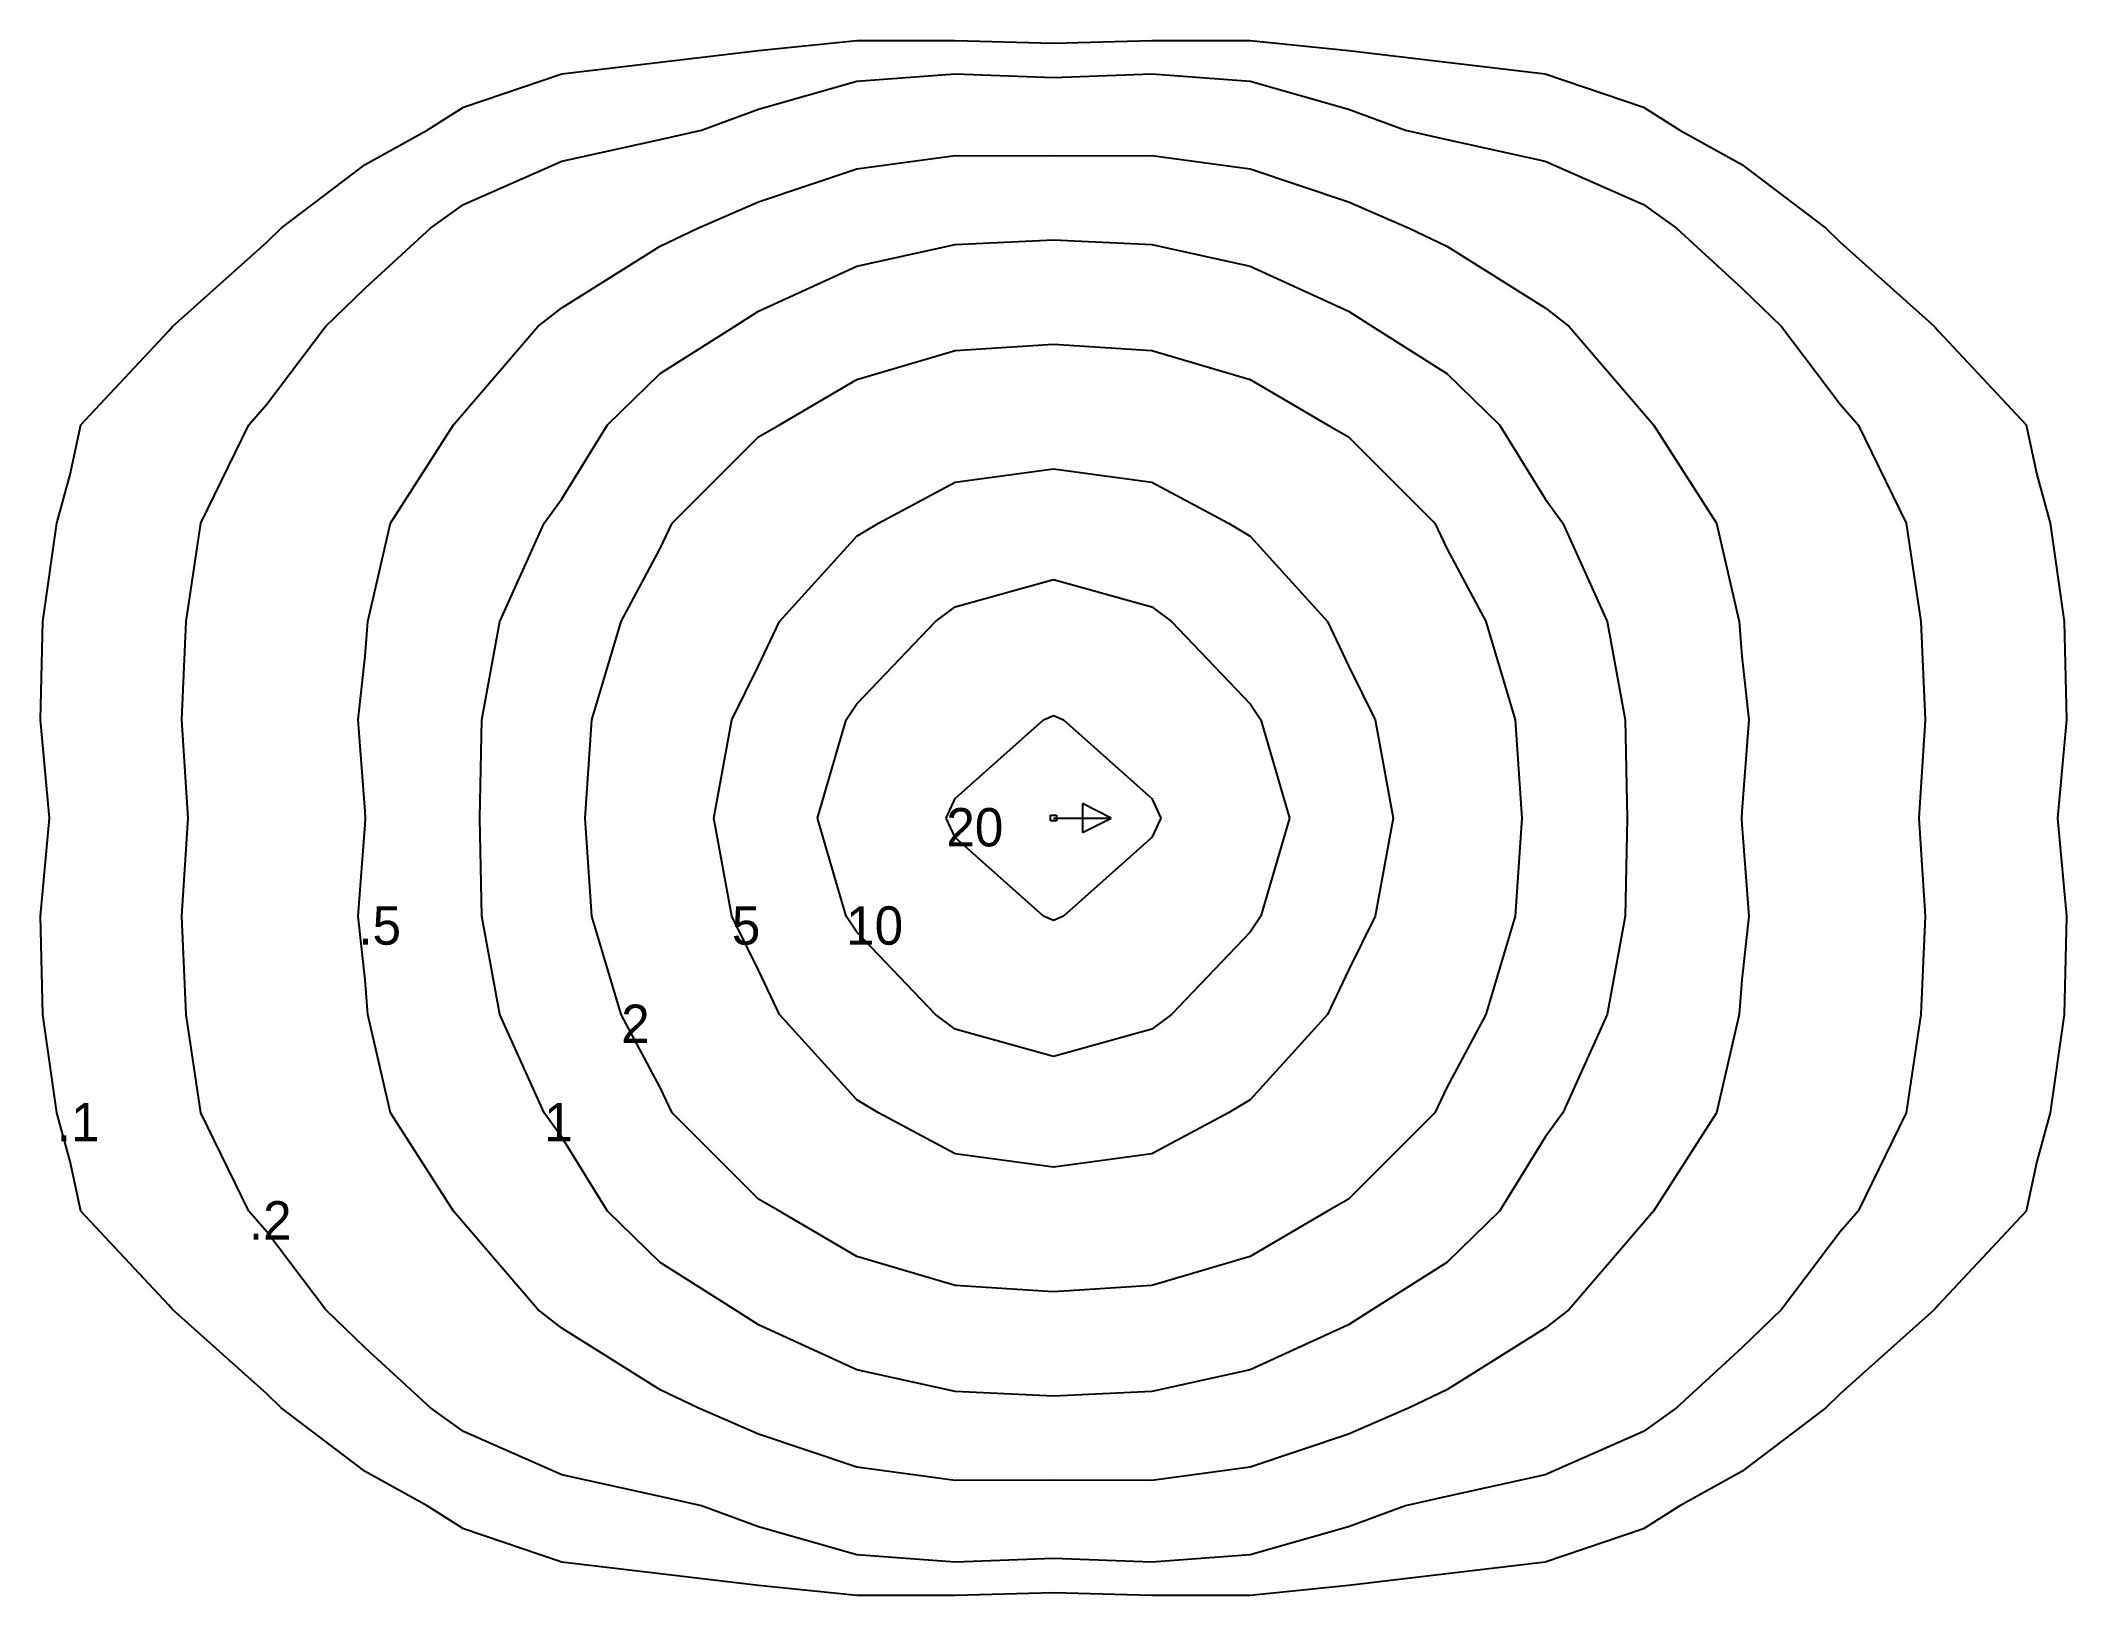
# Model space of a CAD drawing. Extents: x -35.1 to 35.1, y -27 to 27.
import ezdxf

# ---------------------------------------------------------------- set-up
doc = ezdxf.new("R2010")
doc.units = 0
doc.layers.add('TemplateLayer', color=7, linetype='CONTINUOUS')

# ---------------------------------------------------------------- blocks, each defined once
blk = doc.blocks.new('Template')
at = {"layer": 'TemplateLayer', "color": 7, "linetype": 'CONTINUOUS'}
for p, q in [((-10.227, 26.621), (-6.818, 26.964)), ((-6.818, 26.964), (-3.409, 26.969)), ((-3.409, 26.969), (0, 26.874)), ((0, 26.874), (3.409, 26.969)), ((3.409, 26.969), (6.818, 26.964)), ((6.818, 26.964), (10.227, 26.621)), ((-17.045, 25.807), (-13.636, 26.213)), ((-13.636, 26.213), (-10.227, 26.621)), ((10.227, 26.621), (13.636, 26.213)), ((13.636, 26.213), (17.045, 25.807)), ((-20.455, 24.651), (-17.045, 25.807)), ((17.045, 25.807), (20.455, 24.651)), ((-21.715, 23.864), (-20.455, 24.651)), ((20.455, 24.651), (21.715, 23.864)), ((-23.864, 22.666), (-21.715, 23.864)), ((21.715, 23.864), (23.864, 22.666)), ((-26.771, 20.455), (-23.864, 22.666)), ((23.864, 22.666), (26.771, 20.455)), ((-27.273, 19.973), (-26.771, 20.455)), ((26.771, 20.455), (27.273, 19.973)), ((-30.549, 17.045), (-27.273, 19.973)), ((27.273, 19.973), (30.549, 17.045)), ((-33.721, 13.636), (-30.682, 16.884)), ((-30.682, 16.884), (-30.549, 17.045)), ((30.549, 17.045), (30.682, 16.884)), ((30.682, 16.884), (33.721, 13.636)), ((-34.091, 11.914), (-33.721, 13.636)), ((33.721, 13.636), (34.091, 11.914)), ((-34.557, 10.227), (-34.091, 11.914)), ((34.091, 11.914), (34.557, 10.227)), ((-35.043, 6.818), (-34.557, 10.227)), ((34.557, 10.227), (35.043, 6.818)), ((-35.119, 3.409), (-35.043, 6.818)), ((35.043, 6.818), (35.119, 3.409)), ((-34.809, 0), (-35.119, 3.409)), ((35.119, 3.409), (34.809, 0)), ((-35.119, -3.409), (-34.809, 0)), ((34.809, 0), (35.119, -3.409)), ((-35.043, -6.818), (-35.119, -3.409)), ((35.119, -3.409), (35.043, -6.818)), ((-34.557, -10.227), (-35.043, -6.818)), ((35.043, -6.818), (34.557, -10.227)), ((-34.091, -11.914), (-34.557, -10.227)), ((34.557, -10.227), (34.091, -11.914)), ((-33.721, -13.636), (-34.091, -11.914)), ((34.091, -11.914), (33.721, -13.636)), ((-30.682, -16.884), (-33.721, -13.636)), ((33.721, -13.636), (30.682, -16.884)), ((-30.549, -17.045), (-30.682, -16.884)), ((-27.273, -19.973), (-30.549, -17.045)), ((30.549, -17.045), (27.273, -19.973)), ((30.682, -16.884), (30.549, -17.045)), ((-26.771, -20.455), (-27.273, -19.973)), ((27.273, -19.973), (26.771, -20.455)), ((-23.864, -22.666), (-26.771, -20.455)), ((26.771, -20.455), (23.864, -22.666)), ((-21.715, -23.864), (-23.864, -22.666)), ((23.864, -22.666), (21.715, -23.864)), ((-20.455, -24.651), (-21.715, -23.864)), ((21.715, -23.864), (20.455, -24.651)), ((-17.045, -25.807), (-20.455, -24.651)), ((20.455, -24.651), (17.045, -25.807)), ((-13.636, -26.213), (-17.045, -25.807)), ((17.045, -25.807), (13.636, -26.213)), ((-10.227, -26.621), (-13.636, -26.213)), ((-6.818, -26.964), (-10.227, -26.621)), ((10.227, -26.621), (6.818, -26.964)), ((13.636, -26.213), (10.227, -26.621)), ((-3.409, -26.969), (-6.818, -26.964)), ((0, -26.874), (-3.409, -26.969)), ((3.409, -26.969), (0, -26.874)), ((6.818, -26.964), (3.409, -26.969))]:
    blk.add_line(p, q, dxfattribs=at)
at = {"layer": 'TemplateLayer', "color": 1, "linetype": 'CONTINUOUS'}
for p, q in [((-10.227, 24.583), (-6.818, 25.561)), ((-6.818, 25.561), (-3.409, 25.808)), ((-3.409, 25.808), (0, 25.691)), ((0, 25.691), (3.409, 25.808)), ((3.409, 25.808), (6.818, 25.561)), ((6.818, 25.561), (10.227, 24.583)), ((-12.207, 23.864), (-10.227, 24.583)), ((10.227, 24.583), (12.207, 23.864)), ((-17.045, 22.787), (-13.636, 23.536)), ((-13.636, 23.536), (-12.207, 23.864)), ((12.207, 23.864), (13.636, 23.536)), ((13.636, 23.536), (17.045, 22.787)), ((-20.455, 21.276), (-17.045, 22.787)), ((17.045, 22.787), (20.455, 21.276)), ((-21.604, 20.455), (-20.455, 21.276)), ((20.455, 21.276), (21.604, 20.455)), ((-23.864, 18.379), (-21.604, 20.455)), ((21.604, 20.455), (23.864, 18.379)), ((-25.235, 17.045), (-23.864, 18.379)), ((23.864, 18.379), (25.235, 17.045)), ((-27.273, 14.349), (-25.235, 17.045)), ((25.235, 17.045), (27.273, 14.349)), ((-27.897, 13.636), (-27.273, 14.349)), ((27.273, 14.349), (27.897, 13.636)), ((-29.564, 10.227), (-27.897, 13.636)), ((27.897, 13.636), (29.564, 10.227)), ((-30.072, 6.818), (-29.564, 10.227)), ((29.564, 10.227), (30.072, 6.818)), ((-30.217, 3.409), (-30.072, 6.818)), ((30.072, 6.818), (30.217, 3.409)), ((-30.003, 0), (-30.217, 3.409)), ((30.217, 3.409), (30.003, 0)), ((-30.217, -3.409), (-30.003, 0)), ((30.003, 0), (30.217, -3.409)), ((-30.072, -6.818), (-30.217, -3.409)), ((30.217, -3.409), (30.072, -6.818)), ((-29.564, -10.227), (-30.072, -6.818)), ((30.072, -6.818), (29.564, -10.227)), ((-27.897, -13.636), (-29.564, -10.227)), ((29.564, -10.227), (27.897, -13.636)), ((-27.273, -14.349), (-27.897, -13.636)), ((27.897, -13.636), (27.273, -14.349)), ((-25.235, -17.045), (-27.273, -14.349)), ((27.273, -14.349), (25.235, -17.045)), ((-23.864, -18.379), (-25.235, -17.045)), ((25.235, -17.045), (23.864, -18.379)), ((-21.604, -20.455), (-23.864, -18.379)), ((23.864, -18.379), (21.604, -20.455)), ((-20.455, -21.276), (-21.604, -20.455)), ((21.604, -20.455), (20.455, -21.276)), ((-17.045, -22.787), (-20.455, -21.276)), ((20.455, -21.276), (17.045, -22.787)), ((-13.636, -23.536), (-17.045, -22.787)), ((17.045, -22.787), (13.636, -23.536)), ((-12.207, -23.864), (-13.636, -23.536)), ((-10.227, -24.583), (-12.207, -23.864)), ((12.207, -23.864), (10.227, -24.583)), ((13.636, -23.536), (12.207, -23.864)), ((-6.818, -25.561), (-10.227, -24.583)), ((10.227, -24.583), (6.818, -25.561)), ((-3.409, -25.808), (-6.818, -25.561)), ((0, -25.691), (-3.409, -25.808)), ((3.409, -25.808), (0, -25.691)), ((6.818, -25.561), (3.409, -25.808))]:
    blk.add_line(p, q, dxfattribs=at)
at = {"layer": 'TemplateLayer', "color": 3, "linetype": 'CONTINUOUS'}
for p, q in [((-10.227, 21.373), (-6.818, 22.512)), ((-6.818, 22.512), (-3.409, 22.984)), ((-3.409, 22.984), (0, 22.97)), ((0, 22.97), (3.409, 22.984)), ((3.409, 22.984), (6.818, 22.512)), ((6.818, 22.512), (10.227, 21.373)), ((-12.334, 20.455), (-10.227, 21.373)), ((10.227, 21.373), (12.334, 20.455)), ((-13.636, 19.831), (-12.334, 20.455)), ((12.334, 20.455), (13.636, 19.831)), ((-17.045, 17.693), (-13.636, 19.831)), ((13.636, 19.831), (17.045, 17.693)), ((-17.88, 17.045), (-17.045, 17.693)), ((17.045, 17.693), (17.88, 17.045)), ((-20.455, 14.038), (-17.88, 17.045)), ((17.88, 17.045), (20.455, 14.038)), ((-22.988, 10.227), (-20.806, 13.636)), ((-20.806, 13.636), (-20.455, 14.038)), ((20.455, 14.038), (20.806, 13.636)), ((20.806, 13.636), (22.988, 10.227)), ((-23.777, 6.818), (-22.988, 10.227)), ((22.988, 10.227), (23.777, 6.818)), ((-23.864, 5.615), (-23.777, 6.818)), ((23.777, 6.818), (23.864, 5.615)), ((-24.102, 3.409), (-23.864, 5.615)), ((23.864, 5.615), (24.102, 3.409)), ((-23.864, 0.223), (-24.102, 3.409)), ((24.102, 3.409), (23.864, 0.223)), ((-23.855, 0), (-23.864, 0.223)), ((-23.864, -0.223), (-23.855, 0)), ((23.864, 0.223), (23.855, 0)), ((23.855, 0), (23.864, -0.223)), ((-24.102, -3.409), (-23.864, -0.223)), ((23.864, -0.223), (24.102, -3.409)), ((-23.864, -5.615), (-24.102, -3.409)), ((24.102, -3.409), (23.864, -5.615)), ((-23.777, -6.818), (-23.864, -5.615)), ((23.864, -5.615), (23.777, -6.818)), ((-22.988, -10.227), (-23.777, -6.818)), ((23.777, -6.818), (22.988, -10.227)), ((-20.806, -13.636), (-22.988, -10.227)), ((22.988, -10.227), (20.806, -13.636)), ((-20.455, -14.038), (-20.806, -13.636)), ((-17.88, -17.045), (-20.455, -14.038)), ((20.455, -14.038), (17.88, -17.045)), ((20.806, -13.636), (20.455, -14.038)), ((-17.045, -17.693), (-17.88, -17.045)), ((17.88, -17.045), (17.045, -17.693)), ((-13.636, -19.831), (-17.045, -17.693)), ((17.045, -17.693), (13.636, -19.831)), ((-12.334, -20.455), (-13.636, -19.831)), ((13.636, -19.831), (12.334, -20.455)), ((-10.227, -21.373), (-12.334, -20.455)), ((12.334, -20.455), (10.227, -21.373)), ((-6.818, -22.512), (-10.227, -21.373)), ((10.227, -21.373), (6.818, -22.512)), ((-3.409, -22.984), (-6.818, -22.512)), ((0, -22.97), (-3.409, -22.984)), ((3.409, -22.984), (0, -22.97)), ((6.818, -22.512), (3.409, -22.984))]:
    blk.add_line(p, q, dxfattribs=at)
at = {"layer": 'TemplateLayer', "color": 5, "linetype": 'CONTINUOUS'}
for p, q in [((-6.818, 19.138), (-3.409, 19.887)), ((-3.409, 19.887), (0, 20.054)), ((0, 20.054), (3.409, 19.887)), ((3.409, 19.887), (6.818, 19.138)), ((-10.227, 17.579), (-6.818, 19.138)), ((6.818, 19.138), (10.227, 17.579)), ((-11.061, 17.045), (-10.227, 17.579)), ((10.227, 17.579), (11.061, 17.045)), ((-13.636, 15.415), (-11.061, 17.045)), ((11.061, 17.045), (13.636, 15.415)), ((-15.467, 13.636), (-13.636, 15.415)), ((13.636, 15.415), (15.467, 13.636)), ((-17.045, 11.069), (-15.467, 13.636)), ((15.467, 13.636), (17.045, 11.069)), ((-17.658, 10.227), (-17.045, 11.069)), ((17.045, 11.069), (17.658, 10.227)), ((-19.201, 6.818), (-17.658, 10.227)), ((17.658, 10.227), (19.201, 6.818)), ((-19.823, 3.409), (-19.201, 6.818)), ((19.201, 6.818), (19.823, 3.409)), ((-19.887, 0), (-19.823, 3.409)), ((19.823, 3.409), (19.887, 0)), ((-19.823, -3.409), (-19.887, 0)), ((19.887, 0), (19.823, -3.409)), ((-19.201, -6.818), (-19.823, -3.409)), ((19.823, -3.409), (19.201, -6.818)), ((-17.658, -10.227), (-19.201, -6.818)), ((19.201, -6.818), (17.658, -10.227)), ((-17.045, -11.069), (-17.658, -10.227)), ((17.658, -10.227), (17.045, -11.069)), ((-15.467, -13.636), (-17.045, -11.069)), ((17.045, -11.069), (15.467, -13.636)), ((-13.636, -15.415), (-15.467, -13.636)), ((15.467, -13.636), (13.636, -15.415)), ((-11.061, -17.045), (-13.636, -15.415)), ((13.636, -15.415), (11.061, -17.045)), ((-10.227, -17.579), (-11.061, -17.045)), ((11.061, -17.045), (10.227, -17.579)), ((-6.818, -19.138), (-10.227, -17.579)), ((10.227, -17.579), (6.818, -19.138)), ((-3.409, -19.887), (-6.818, -19.138)), ((6.818, -19.138), (3.409, -19.887)), ((0, -20.054), (-3.409, -19.887)), ((3.409, -19.887), (0, -20.054))]:
    blk.add_line(p, q, dxfattribs=at)
at = {"layer": 'TemplateLayer', "color": 6, "linetype": 'CONTINUOUS'}
for p, q in [((-6.818, 15.207), (-3.409, 16.212)), ((-3.409, 16.212), (0, 16.433)), ((0, 16.433), (3.409, 16.212)), ((3.409, 16.212), (6.818, 15.207)), ((-9.502, 13.636), (-6.818, 15.207)), ((6.818, 15.207), (9.502, 13.636)), ((-10.227, 13.224), (-9.502, 13.636)), ((9.502, 13.636), (10.227, 13.224)), ((-13.216, 10.227), (-10.227, 13.224)), ((10.227, 13.224), (13.216, 10.227)), ((-13.636, 9.344), (-13.216, 10.227)), ((13.216, 10.227), (13.636, 9.344)), ((-14.989, 6.818), (-13.636, 9.344)), ((13.636, 9.344), (14.989, 6.818)), ((-16.002, 3.409), (-14.989, 6.818)), ((14.989, 6.818), (16.002, 3.409)), ((-16.241, 0), (-16.002, 3.409)), ((16.002, 3.409), (16.241, 0)), ((-16.002, -3.409), (-16.241, 0)), ((16.241, 0), (16.002, -3.409)), ((-14.989, -6.818), (-16.002, -3.409)), ((16.002, -3.409), (14.989, -6.818)), ((-13.636, -9.344), (-14.989, -6.818)), ((14.989, -6.818), (13.636, -9.344)), ((-13.216, -10.227), (-13.636, -9.344)), ((13.636, -9.344), (13.216, -10.227)), ((-10.227, -13.224), (-13.216, -10.227)), ((13.216, -10.227), (10.227, -13.224)), ((-9.502, -13.636), (-10.227, -13.224)), ((10.227, -13.224), (9.502, -13.636)), ((-6.818, -15.207), (-9.502, -13.636)), ((9.502, -13.636), (6.818, -15.207)), ((-3.409, -16.212), (-6.818, -15.207)), ((6.818, -15.207), (3.409, -16.212)), ((0, -16.433), (-3.409, -16.212)), ((3.409, -16.212), (0, -16.433))]:
    blk.add_line(p, q, dxfattribs=at)
at = {"layer": 'TemplateLayer', "color": 214, "linetype": 'CONTINUOUS'}
for p, q in [((-3.409, 11.645), (0, 12.107)), ((0, 12.107), (3.409, 11.645)), ((-6.066, 10.227), (-3.409, 11.645)), ((3.409, 11.645), (6.066, 10.227)), ((-6.818, 9.778), (-6.066, 10.227)), ((6.066, 10.227), (6.818, 9.778)), ((-9.504, 6.818), (-6.818, 9.778)), ((6.818, 9.778), (9.504, 6.818)), ((-10.227, 5.274), (-9.504, 6.818)), ((9.504, 6.818), (10.227, 5.274)), ((-11.153, 3.409), (-10.227, 5.274)), ((10.227, 5.274), (11.153, 3.409)), ((-11.772, 0), (-11.153, 3.409)), ((11.153, 3.409), (11.772, 0)), ((-11.153, -3.409), (-11.772, 0)), ((11.772, 0), (11.153, -3.409)), ((-10.227, -5.274), (-11.153, -3.409)), ((11.153, -3.409), (10.227, -5.274)), ((-9.504, -6.818), (-10.227, -5.274)), ((10.227, -5.274), (9.504, -6.818)), ((-6.818, -9.778), (-9.504, -6.818)), ((9.504, -6.818), (6.818, -9.778)), ((-6.066, -10.227), (-6.818, -9.778)), ((6.818, -9.778), (6.066, -10.227)), ((-3.409, -11.645), (-6.066, -10.227)), ((6.066, -10.227), (3.409, -11.645)), ((0, -12.107), (-3.409, -11.645)), ((3.409, -11.645), (0, -12.107))]:
    blk.add_line(p, q, dxfattribs=at)
at = {"layer": 'TemplateLayer', "color": 30, "linetype": 'CONTINUOUS'}
for p, q in [((-3.409, 7.33), (0, 8.27)), ((0, 8.27), (3.409, 7.33)), ((-4.087, 6.818), (-3.409, 7.33)), ((3.409, 7.33), (4.087, 6.818)), ((-6.818, 3.965), (-4.087, 6.818)), ((4.087, 6.818), (6.818, 3.965)), ((-7.19, 3.409), (-6.818, 3.965)), ((6.818, 3.965), (7.19, 3.409)), ((-8.184, 0), (-7.19, 3.409)), ((7.19, 3.409), (8.184, 0)), ((-7.19, -3.409), (-8.184, 0)), ((8.184, 0), (7.19, -3.409)), ((-6.818, -3.965), (-7.19, -3.409)), ((7.19, -3.409), (6.818, -3.965)), ((-4.087, -6.818), (-6.818, -3.965)), ((6.818, -3.965), (4.087, -6.818)), ((-3.409, -7.33), (-4.087, -6.818)), ((4.087, -6.818), (3.409, -7.33)), ((0, -8.27), (-3.409, -7.33)), ((3.409, -7.33), (0, -8.27))]:
    blk.add_line(p, q, dxfattribs=at)
at = {"layer": 'TemplateLayer', "color": 94, "linetype": 'CONTINUOUS'}
for p, q in [((-0.343, 3.409), (0, 3.555)), ((0, 3.555), (0.343, 3.409)), ((-3.409, 0.677), (-0.343, 3.409)), ((0.343, 3.409), (3.409, 0.677)), ((-3.717, 0), (-3.409, 0.677)), ((-3.409, -0.677), (-3.717, 0)), ((3.409, 0.677), (3.717, 0)), ((3.717, 0), (3.409, -0.677)), ((-0.343, -3.409), (-3.409, -0.677)), ((3.409, -0.677), (0.343, -3.409)), ((0, -3.555), (-0.343, -3.409)), ((0.343, -3.409), (0, -3.555))]:
    blk.add_line(p, q, dxfattribs=at)
at = {"layer": 'TemplateLayer', "color": 0, "linetype": 'CONTINUOUS'}
for p, q in [((-0.1, 0.1), (0.1, 0.1)), ((-0.1, -0.1), (-0.1, 0.1)), ((0, 0), (2, 0)), ((0, 0), (0, 0)), ((0.1, 0.1), (0.1, -0.1)), ((2, 0), (1, 0.5)), ((1, 0.5), (1, -0.5)), ((1, -0.5), (2, 0)), ((0.1, -0.1), (-0.1, -0.1))]:
    blk.add_line(p, q, dxfattribs=at)
at = {"layer": 'TemplateLayer', "color": 94}
blk.add_text('20', height=1.33, dxfattribs=at).set_placement((-3.717, -0.985))
at = {"layer": 'TemplateLayer', "color": 3}
blk.add_text('.5', height=1.33, dxfattribs=at).set_placement((-24.102, -4.394))
at = {"layer": 'TemplateLayer', "color": 214}
blk.add_text('5', height=1.33, dxfattribs=at).set_placement((-11.153, -4.394))
at = {"layer": 'TemplateLayer', "color": 30}
blk.add_text('10', height=1.33, dxfattribs=at).set_placement((-7.19, -4.394))
at = {"layer": 'TemplateLayer', "color": 6}
blk.add_text('2', height=1.33, dxfattribs=at).set_placement((-14.989, -7.803))
at = {"layer": 'TemplateLayer', "color": 7}
blk.add_text('.1', height=1.33, dxfattribs=at).set_placement((-34.557, -11.212))
at = {"layer": 'TemplateLayer', "color": 5}
blk.add_text('1', height=1.33, dxfattribs=at).set_placement((-17.658, -11.212))
at = {"layer": 'TemplateLayer', "color": 1}
blk.add_text('.2', height=1.33, dxfattribs=at).set_placement((-27.897, -14.622))

msp = doc.modelspace()

# ---------------------------------------------------------------- block references
at = {"layer": 'TemplateLayer', "linetype": 'CONTINUOUS'}
msp.add_blockref('Template', (0, 0), dxfattribs=at)

doc.saveas('drawing.dxf')
